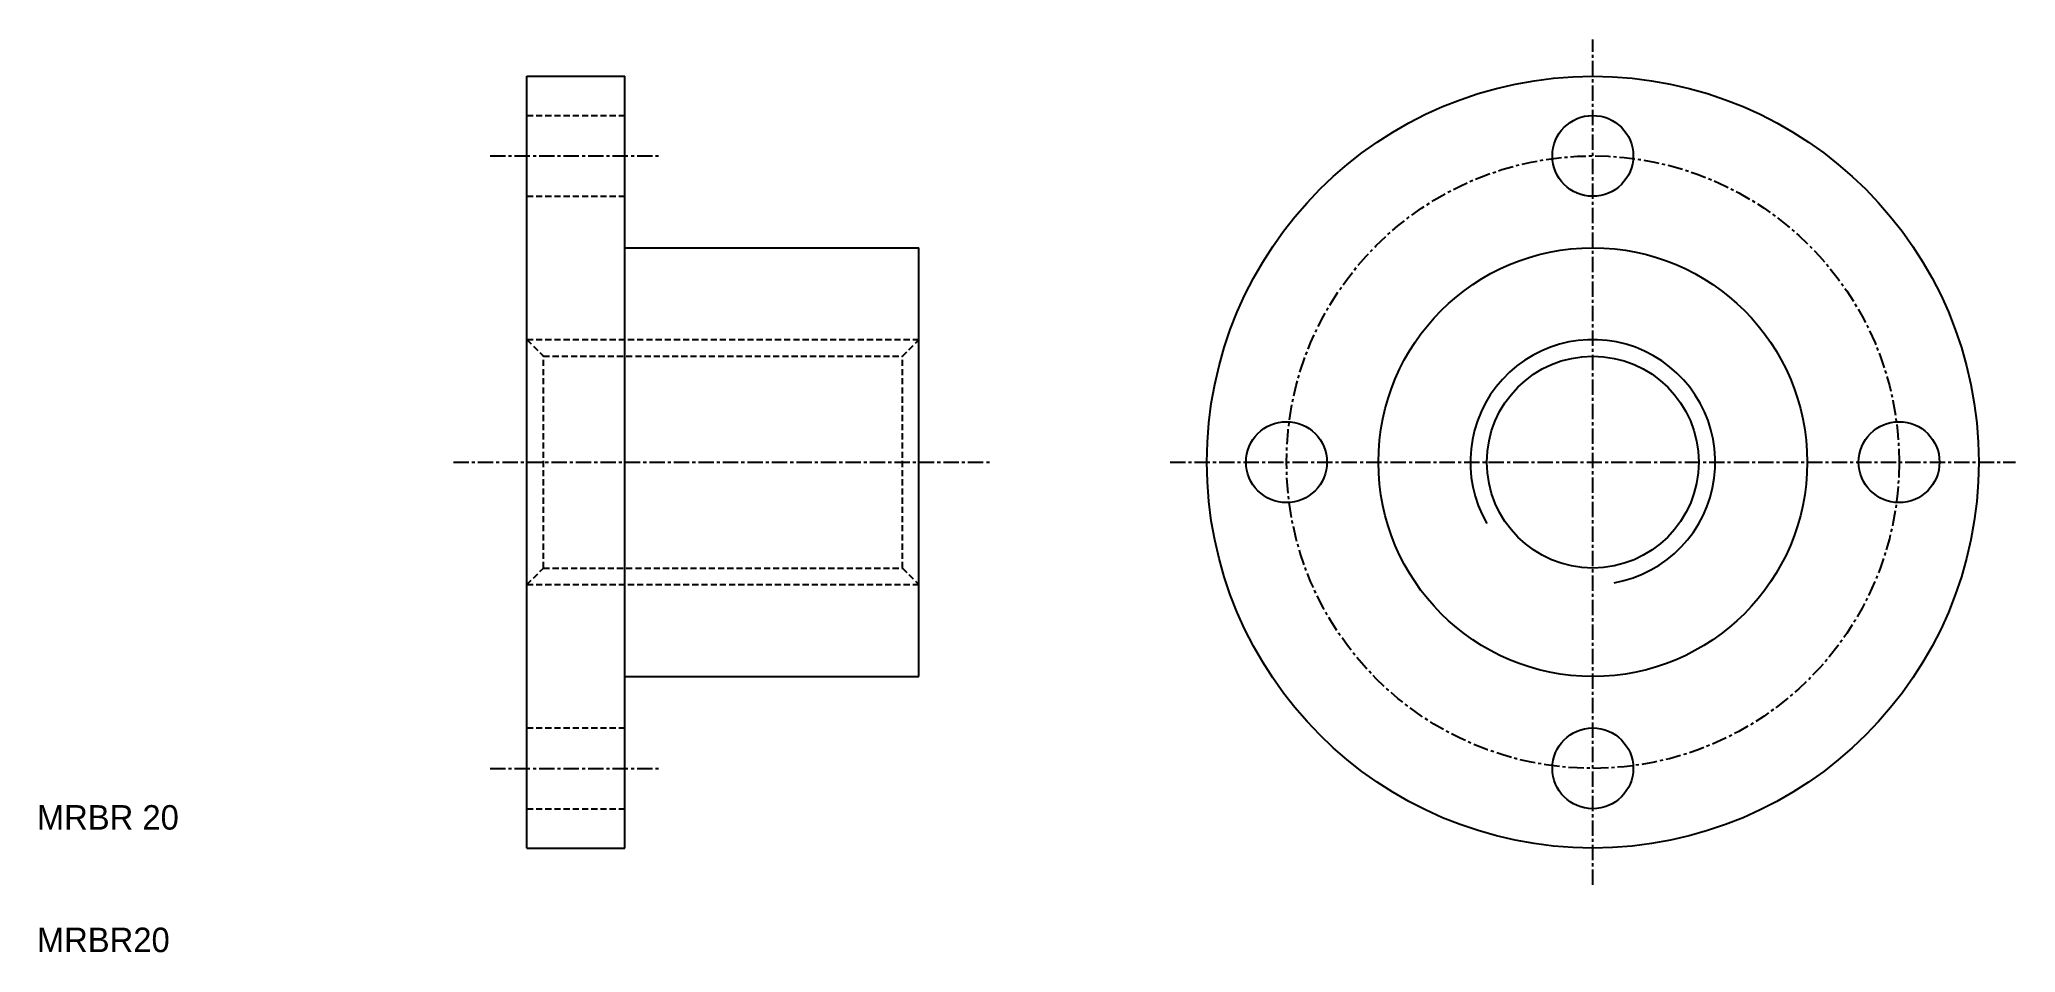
# Model space of a CAD drawing. Extents: x 10 to 172, y 10 to 85.
import ezdxf

# ---------------------------------------------------------------- set-up
doc = ezdxf.new("R2010")
doc.units = 0
doc.linetypes.add('CENTER', pattern=[2, 1.25, -0.25, 0.25, -0.25])
doc.linetypes.add('DASHED', pattern=[0.75, 0.5, -0.25])
doc.layers.get('0').update_dxf_attribs({"linetype": 'CONTINUOUS'})
doc.layers.add('CENTER', color=1, linetype='CENTER')

msp = doc.modelspace()

# ---------------------------------------------------------------- linework, layer by layer
at = {"color": 7, "linetype": 'CONTINUOUS'}
for p, q in [((50, 18.5), (50, 81.5)), ((50, 81.5), (58, 81.5)), ((58, 67.5), (58, 81.5)), ((58, 67.5), (82, 67.5)), ((58, 32.5), (58, 67.5)), ((82, 32.5), (82, 67.5)), ((58, 32.5), (82, 32.5)), ((58, 18.5), (58, 32.5)), ((50, 18.5), (58, 18.5))]:
    msp.add_line(p, q, dxfattribs=at)
at = {"color": 3, "linetype": 'DASHED'}
for p, q in [((50, 78.3), (58, 78.3)), ((50, 71.7), (58, 71.7)), ((50, 60), (82, 60)), ((50, 60), (51.353, 58.647)), ((80.647, 58.647), (82, 60)), ((51.353, 58.647), (80.647, 58.647)), ((51.353, 41.353), (51.353, 58.647)), ((80.647, 41.353), (80.647, 58.647)), ((50, 40), (51.353, 41.353)), ((51.353, 41.353), (80.647, 41.353)), ((80.647, 41.353), (82, 40)), ((50, 40), (82, 40)), ((50, 28.3), (58, 28.3)), ((50, 21.7), (58, 21.7))]:
    msp.add_line(p, q, dxfattribs=at)
at = {"color": 7, "linetype": 'CONTINUOUS'}
for centre, radius in [((137, 50), 31.5), ((137, 75), 3.3), ((137, 50), 17.5), ((137, 50), 8.647), ((112, 50), 3.3), ((162, 50), 3.3), ((137, 25), 3.3)]:
    msp.add_circle(centre, radius, dxfattribs=at)
at = {"color": 3, "linetype": 'CONTINUOUS'}
msp.add_arc((137, 50), 10, 280, 210, dxfattribs=at)
at = {"layer": 'CENTER', "color": 1, "linetype": 'CENTER'}
for p, q in [((137, 15.5), (137, 84.5)), ((47, 75), (61, 75)), ((44, 50), (88, 50)), ((102.5, 50), (171.5, 50)), ((47, 25), (61, 25))]:
    msp.add_line(p, q, dxfattribs=at)
msp.add_circle((137, 50), 25, dxfattribs=at)

# ---------------------------------------------------------------- texts
at = {"color": 7, "linetype": 'CONTINUOUS'}
for s, p in [('MRBR 20', (10, 20)), ('MRBR20', (10, 10))]:
    msp.add_text(s, height=2, dxfattribs=at).set_placement(p)

doc.saveas('drawing.dxf')
